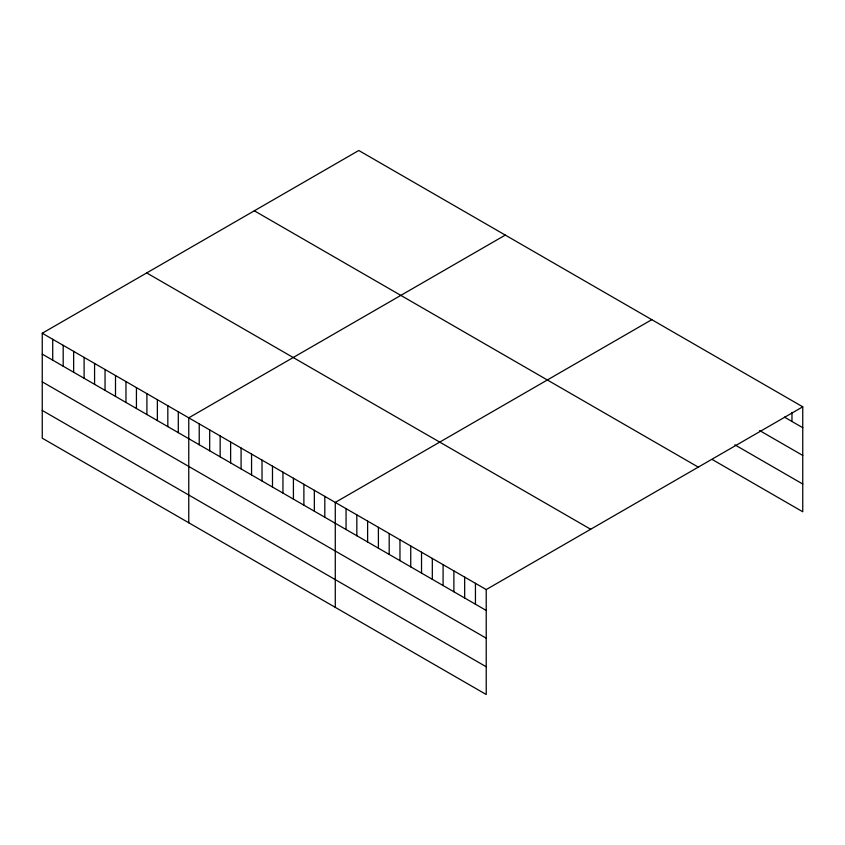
<?xml version="1.0" encoding="UTF-8"?>
<svg xmlns="http://www.w3.org/2000/svg" width="845" height="845" viewBox="0 0 845 845"><rect width="100%" height="100%" fill="white"/><g stroke="black" fill="none" stroke-linecap="round" stroke-linejoin="round"><path stroke-width="1.27" d="M42.25 333.236L486.224 589.567L486.224 694.505L42.25 438.185L42.25 333.236L358.776 150.494L802.75 406.815L802.75 511.764L712.177 459.469M505.289 235.079L188.762 417.821L188.762 522.77M651.801 319.663L335.275 502.416L335.275 607.354M486.224 589.567L802.75 406.815M784.424 417.113L802.75 427.697M759.623 430.538L802.75 455.434M734.823 444.808L802.75 484.027M254.324 210.796L698.297 467.127M146.703 272.935L590.676 529.255M42.25 354.118L486.224 610.439M42.25 381.855L486.224 638.186M42.25 410.438L486.224 666.768M791.966 412.339L791.966 421.475M475.439 583.335L475.439 604.217M464.665 577.114L464.665 597.985M453.881 570.893L453.881 591.764M443.097 564.661L443.097 585.543M432.313 558.439L432.313 579.311M421.528 552.207L421.528 573.09M410.744 545.986L410.744 566.868M399.97 539.765L399.97 560.636M389.186 533.533L389.186 554.415M378.402 527.312L378.402 548.194M367.617 521.09L367.617 541.962M356.833 514.858L356.833 535.741M346.059 508.637L346.059 529.519M324.807 496.374L324.807 517.246M314.34 490.332L314.34 511.204M303.883 484.291L303.883 505.162M293.416 478.249L293.416 499.12M282.948 472.207L282.948 493.079M272.481 466.165L272.481 487.037M262.013 460.113L262.013 480.995M251.556 454.071L251.556 474.953M241.089 448.03L241.089 468.912M230.622 441.988L230.622 462.87M220.154 435.946L220.154 456.828M209.687 429.904L209.687 450.786M199.23 423.863L199.23 444.745M178.295 411.779L178.295 432.661M167.828 405.737L167.828 426.619M157.371 399.696L157.371 420.578M146.903 393.654L146.903 414.536M136.436 387.612L136.436 408.494M125.968 381.57L125.968 402.452M115.501 375.529L115.501 396.411M105.044 369.487L105.044 390.369M94.577 363.445L94.577 384.327M84.109 357.403L84.109 378.285M73.642 351.362L73.642 372.244M63.185 345.32L63.185 366.202M52.717 339.278L52.717 360.16"/></g></svg>
